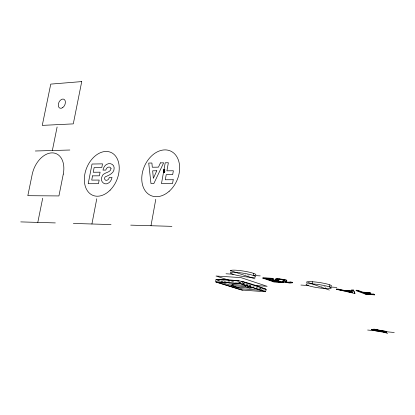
<?xml version="1.0" encoding="UTF-8"?>
<svg xmlns="http://www.w3.org/2000/svg" width="415" height="415" viewBox="0 0 415 415"><rect width="100%" height="100%" fill="white"/><g stroke="black" fill="none" stroke-linecap="round" stroke-linejoin="round"><path stroke-width="0.31" stroke-dasharray="2.08 1.56" d="M325.173 288.031L325.324 287.004M243.958 283.834L244.02 283.455M216.884 280.799L240.57 282.48L265.159 290.407M237.479 282.589L239.413 282.719M241.997 282.89L243.937 283.02M243.226 283.357L245.166 283.487M246.214 284.42L248.787 284.597M248.73 284.975L250.66 285.105L249.446 284.711M248.585 285.048L250.504 285.178M256.496 287.849L261.388 288.565M250.359 288.435L252.88 288.617M261.077 289.193L262.337 289.281M217.444 280.099L222.373 281.655M229.147 283.798L231.612 284.576M223.244 280.654L226.279 281.619M231.845 281.121L234.89 282.101M245.81 283.533L247.024 283.922M217.968 280.135A668.575 339.864 -64.3 0 1 223.898 281.718M259.126 288.757A280.286 216.231 -89.8 0 1 262.306 289.099M241.929 282.89A2.303 0.275 8.9 0 1 243.693 283.341A2.303 0.275 8.9 0 1 243.325 283.554M239.32 282.714A2.303 0.275 8.9 0 1 240.757 282.724M243.066 283.492A2.495 0.296 8.9 0 1 243.813 283.736M241.961 282.874A2.495 0.296 8.9 0 1 243.87 283.357A2.495 0.296 8.9 0 1 243.47 283.59M239.113 282.76A2.495 0.296 8.9 0 1 240.69 282.693M249.208 275.114A12.782 1.655 9 0 1 245.27 274.678M325.401 286.49A12.725 1.655 8.4 0 1 324.011 286.381M322.04 286.184A12.725 1.655 8.4 0 1 321.018 286.065"/><path stroke-width="0.62" d="M275.596 279.544L276.068 279.056L278.309 279.041L284.638 279.98A5.141 0.659 8.7 0 1 286.739 280.675L286.672 281.157L284.643 281.832L289.483 282.714L290.329 282.605L290.599 282.008L292.642 282.335L292.58 282.75L289.945 283.082L284.151 282.174L282.548 281.406L284.773 280.618L283.684 280.099A3.382 0.436 8.7 0 0 281.1 279.606L278.392 279.388L277.594 279.835L275.596 279.544L275.664 278.818L277.044 278.579L284.7 279.56A5.141 0.664 8.7 0 1 286.807 280.255L286.739 280.742M242.905 290.163L240.721 289.784L216.111 282.086L215.79 281.941L215.831 279.539L216.573 279.44A293.006 221.729 -88.9 0 1 239.123 280.929L241.846 281.406L266.3 289.431L265.439 291.755L242.734 290.095M380.327 330.532L373.676 329.577L376.934 329.79M373.676 329.577L375.259 329.515M381.017 330.905L380.674 330.931M369.848 292.622L370.777 292.974L370.72 293.395L369.791 293.037L369.848 292.622L362.705 292.134L357.943 290.329L356.163 290.21L356.106 290.63L365.74 294.266L374.6 294.878L374.657 294.463L373.739 294.111L366.632 293.623L364.24 292.715M374.6 294.878L373.682 294.531L373.739 294.111M375.549 330.231L371.55 329.759L375.16 329.884M372.188 329.541L371.55 329.759M369.791 293.037L362.648 292.554L362.705 292.134M365.74 294.266L365.797 293.851M373.682 294.531L366.575 294.038L366.632 293.623M351.899 291.335L351.962 290.92L344.434 290.412L336.518 288.892L336.461 289.307L354.887 293.514L353.409 290.023L351.5 289.898L351.899 291.335L344.377 290.827L336.461 289.307M354.887 293.514L353.409 290.023M354.467 293.488L354.524 293.078L354.944 293.104M362.648 292.554L357.886 290.749L357.943 290.329M344.377 290.827L344.434 290.412M338.396 289.437L338.453 289.022M329.806 284.846L329.5 286.941L336.845 287.429M312.08 283.85L312.391 281.744M282.413 281.795L283.481 282.169L283.419 282.579L282.35 282.21L282.413 281.795L274.595 281.292L271.706 280.301M266.829 278.289L265.626 278.216L265.559 278.631L273.376 279.124L273.438 278.704L272.339 278.325L262.861 277.728L262.794 278.143L273.967 281.961L283.419 282.579M273.967 281.961L274.03 281.557M282.35 282.21L274.533 281.702L274.595 281.292M277.594 279.835L277.9 279.036M277.822 280.224L278.906 280.602L278.844 281.017L277.76 280.639L277.822 280.224L270.041 279.731L265.626 278.216M277.76 280.639L269.973 280.141L270.041 279.731M273.376 279.124L272.276 278.74L272.339 278.325M250.178 288.114L245.322 286.563L245.504 285.427L231.944 284.493L231.757 285.619L236.664 287.164L250.178 288.114L250.447 286.423M253.575 273.355L253.243 275.456L260.236 275.887M150.993 225.734L155.765 199.335M163.728 172.215L164.221 169.481M164.034 172.215L164.527 169.476M164.345 172.209L164.838 169.476L163.909 169.486L163.417 172.22L164.656 172.204L164.864 171.032L163.629 171.047M91.922 223.996L96.768 198.749M37.796 222.404L42.693 198.214M52.352 150.51L57.114 126.985M290.599 282.008L287.834 282.179L284.711 281.417M292.373 282.558L292.642 282.335M215.79 281.941L240.544 283.621L265.595 291.688M284.529 280.41L282.911 280.836L282.755 281.23M35.337 150.993L69.844 150.017M163.837 169.875L164.765 169.865M163.769 170.264L164.698 170.254M163.697 170.658L164.625 170.648M163.557 171.437L164.797 171.426M163.489 171.826L164.724 171.815M264.656 291.678L265.206 291.631L240.378 283.637M237.007 280.872L239.123 280.929L216.573 279.44M20.75 221.901L55.33 222.917M73.362 223.446L111.028 224.557M130.709 225.138L171.898 226.351M226.025 273.781L232.758 274.196M271.037 278.553L272.842 278.667M262.794 278.143L272.276 278.74M272.925 280.218L274.72 280.333M277.708 280.524L278.906 280.602M278.844 281.017L271.068 280.514L274.533 281.702M278.439 281.842L280.96 282.003M233.282 280.628L235.144 280.753M300.906 285.053L307.977 285.52M351.443 290.318L353.352 290.443M356.106 290.63L357.886 290.749M348.564 290.977L350.95 291.143M366.025 292.653L367.804 292.772M370.72 293.395L363.587 292.907L366.575 294.038M254.348 285.442L267.156 286.319L240.861 277.604L215.987 276.022L229.402 280.338M366.429 293.898L368.328 294.027M372.758 294.334L374.657 294.463M231.757 285.619L245.322 286.563M262.249 290.376L241.68 288.824L219.701 281.941M219.037 279.632L222.731 279.923M279.305 278.994L280.192 279.067M367.649 330.039L394.25 332.482M239.74 283.528L216.184 281.998L242.111 290.028M373.837 329.852L374.527 329.935M373.054 329.764L375.689 330.07M371.565 329.64L373.225 329.832M374.532 329.982L375.077 330.05M376.192 330.008L377.043 330.122M286.371 282.226L287.611 282.418M290.536 282.423L292.58 282.75M375.238 329.666L376.913 329.941M373.697 329.427L381.172 330.568M376.675 329.92L378.091 330.169M376.654 330.07L377.188 330.164M378.506 330.345L379.746 330.573M378.781 330.299L379.865 330.548M378.76 330.449L379.326 330.568M347.36 291.091L352.683 292.331M340.243 289.758L342.728 290.334M348.937 291.776L351.417 292.357M262.954 288.425L265.979 289.271A685.948 336.767 -65.3 0 0 241.846 281.406L242.007 281.749M381.67 330.854L381.945 330.931M381.691 330.703L382.589 330.963M373.858 329.038L387.636 333.411M231.944 284.493L233.168 284.882M245.504 285.427L250.359 286.988M230.413 270.606L254.981 278.88M265.559 278.631L269.973 280.141M307.608 282.236L329.313 290.069M375.414 330.413A6.049 0.55 8 0 1 381.032 330.418A6.049 0.55 8 0 1 386.22 331.948M384.855 331.917A6.049 0.55 8 0 1 383.621 331.824M380.731 331.481A6.049 0.55 8 0 1 379.984 331.372M376.69 330.76A6.049 0.55 8 0 1 375.762 330.522M282.127 279.331A3.382 0.436 8.7 0 1 283.004 279.502M255.614 274.979A12.782 1.655 9 0 0 254.032 273.516L253.119 273.2A12.782 1.655 9 0 0 237.93 270.367A12.782 1.655 9 0 0 230.865 271.114M331.398 286.189A12.725 1.655 8.4 0 0 330.205 284.991L329.401 284.695A12.725 1.655 8.4 0 0 314.591 281.92A12.725 1.655 8.4 0 0 306.467 282.506M111.038 168.48C110.769 173.247 103.122 171.888 102.012 176.567C99.512 180.774 104.341 186.044 108.543 182.999A6.194 4.337 -67.5 0 0 111.516 179.202L112.014 177.454L109.238 177.475C109.026 179.239 107.298 180.899 105.472 180.167L104.539 178.958A1.691 1.183 -67.6 0 1 105.379 176.79C109.332 175.125 114.535 173.003 114.161 167.774C114.099 163.998 109.394 162.483 106.551 164.459A6.116 4.275 -67.2 0 0 103.491 168.324L102.982 170.114L105.846 170.088C106.121 168.158 108.05 166.508 110.022 167.224L111.038 168.48M173.226 179.726L172.541 183.57L161.476 183.591L165.222 162.789L168.36 162.737L166.908 170.835L173.366 170.762L172.687 174.591L166.223 174.642L165.305 179.762L173.226 179.726M92.545 175.861L91.725 180.094L99.169 180.063L98.469 183.7L88.208 183.715L92.031 164.034L102.521 163.852L101.825 167.468L94.148 167.577L93.24 172.256L100.093 172.184L99.393 175.81L92.545 175.861M63.277 174.108L58.925 195.937L27.826 195.688L32.199 174.399A22.343 14.904 -68.2 0 1 52.067 152.87A22.343 14.904 -68.2 0 1 63.277 174.108M81.729 81.589L73.294 123.878L42.268 125.387L50.749 84.11L81.729 81.589M156.787 170.767L153.348 178.341L152.663 170.809L156.787 170.767M160.413 162.872L158.478 167.146L152.295 167.235L151.911 163.017L148.72 163.069L150.972 183.612L153.809 183.606L163.66 162.815L160.413 162.872M352.086 291.636L346.12 291.231L352.626 292.741L352.086 291.636M375.72 330.822L375.373 330.708A6.049 0.545 8 0 1 378.086 330.376A6.049 0.545 8 0 1 385.992 331.689L386.339 331.798A6.049 0.545 8 0 1 383.595 332.125A6.049 0.545 8 0 1 375.72 330.822M233.225 274.346L232.291 274.04A12.787 1.629 9 0 1 235.544 272.318A12.787 1.629 9 0 1 252.782 275.301L253.7 275.612A12.787 1.629 9 0 1 250.281 277.277A12.787 1.629 9 0 1 233.225 274.346M308.392 285.665L307.567 285.375A12.73 1.624 8.4 0 1 312.153 283.855A12.73 1.624 8.4 0 1 329.095 286.796L329.904 287.092A12.73 1.624 8.4 0 1 325.168 288.555A12.73 1.624 8.4 0 1 308.392 285.665M62.764 107.573A4.892 3.221 -65.4 0 0 64.372 99.533A4.892 3.221 -65.4 0 0 58.396 103.911A4.892 3.221 -65.4 0 0 62.764 107.573M110.105 190.169A23.297 16.232 -67.4 0 0 110.888 152.398A23.297 16.232 -67.4 0 0 84.328 178.953A23.297 16.232 -67.4 0 0 110.105 190.169M169.123 191.325A24.345 17.736 -66.4 0 0 171.229 151.356A24.345 17.736 -66.4 0 0 141.8 177.221A24.345 17.736 -66.4 0 0 169.123 191.325"/></g></svg>
